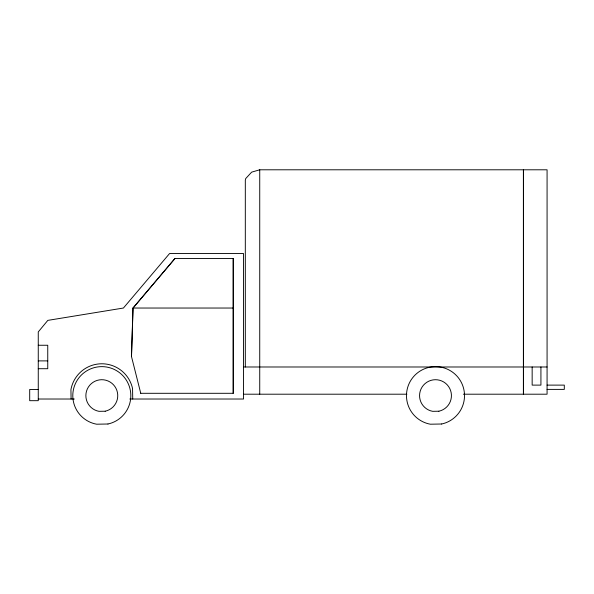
<?xml version="1.0" encoding="UTF-8"?>
<svg xmlns="http://www.w3.org/2000/svg" width="594" height="594" viewBox="0 0 594 594"><rect width="100%" height="100%" fill="white"/><g stroke="black" fill="none" stroke-linecap="round" stroke-linejoin="round"><path stroke-width="0.89" d="M140.696 393.302L233.286 393.302L233.286 258.509L174.911 258.509L132.997 308.034L131.467 356.467L140.756 393.302M131.519 356.467L133.049 308.034L174.985 258.509M463.335 394.201L547.074 394.201L547.074 169.795L259.734 169.795L251.641 172.149L245.708 178.571L245.315 180.16L245.315 366.988M132.997 308.034L233.182 308.034M38.261 345.255L47.75 345.255L47.75 368.711L38.261 368.711M38.261 360.892L47.75 360.892M243.54 366.988L547.074 366.988M547.074 385.112L564.3 385.112L564.3 389.389L547.074 389.389M38.261 389.456L29.7 389.456L29.7 400.683L38.261 400.683L38.261 331.927L47.817 320.381L123.426 308.034L169.572 253.541L243.54 253.541L243.54 399.019L129.804 399.019M243.54 394.201L406.883 394.201M38.261 399.019L74.324 399.019M132.729 399.019L132.551 388.543A31.415 31.415 0 0 0 70.931 389.619L71.094 399.064M540.926 366.988L540.926 385.112L532.157 385.112L532.157 366.988M523.492 169.795L523.492 394.201M523.388 169.795L523.388 394.201M259.734 169.795L259.734 394.201M233.182 258.509L233.182 393.302M105.19 411.219L98.975 411.33A15.941 15.941 0 0 1 88.402 387.021A15.941 15.941 0 0 1 114.909 386.56A15.941 15.941 0 0 1 105.19 411.219M438.884 411.219L432.662 411.33A15.941 15.941 0 0 1 422.096 387.021A15.941 15.941 0 0 1 448.596 386.56A15.941 15.941 0 0 1 438.884 411.219M107.967 424.005L96.644 424.205A29.024 29.024 0 0 1 77.406 379.945A29.024 29.024 0 0 1 125.653 379.106A29.024 29.024 0 0 1 107.967 424.005M441.654 424.005L430.338 424.205A29.024 29.024 0 0 1 411.093 379.945A29.024 29.024 0 0 1 459.348 379.106A29.024 29.024 0 0 1 441.654 424.005"/></g></svg>
